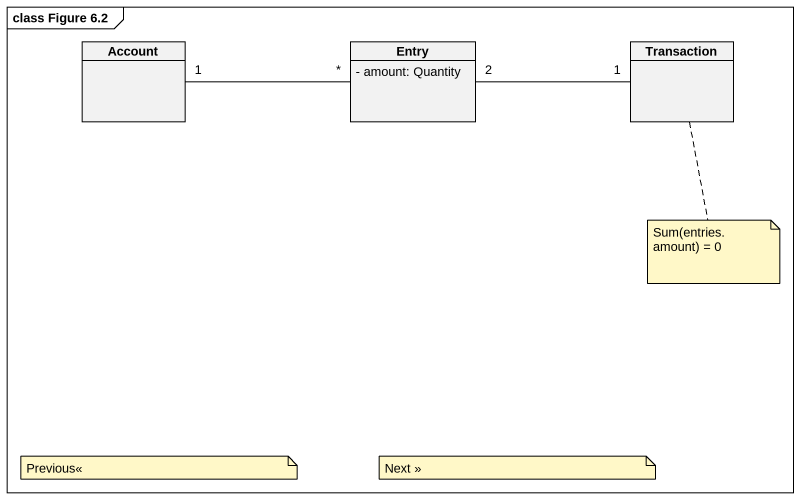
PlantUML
@startuml
mainframe class Figure 6.2
hide circle
hide empty members
skinparam classAttributeIconSize 0
class Account
class Entry {
  - amount: Quantity
}
class Transaction
Account "1" -right- "*" Entry
Transaction "1" -left- "2" Entry
note bottom of Transaction : Sum(entries.amount) = 0
note as N2
  Previous<<
end note
note as N3
  Next >>
end note
@enduml
